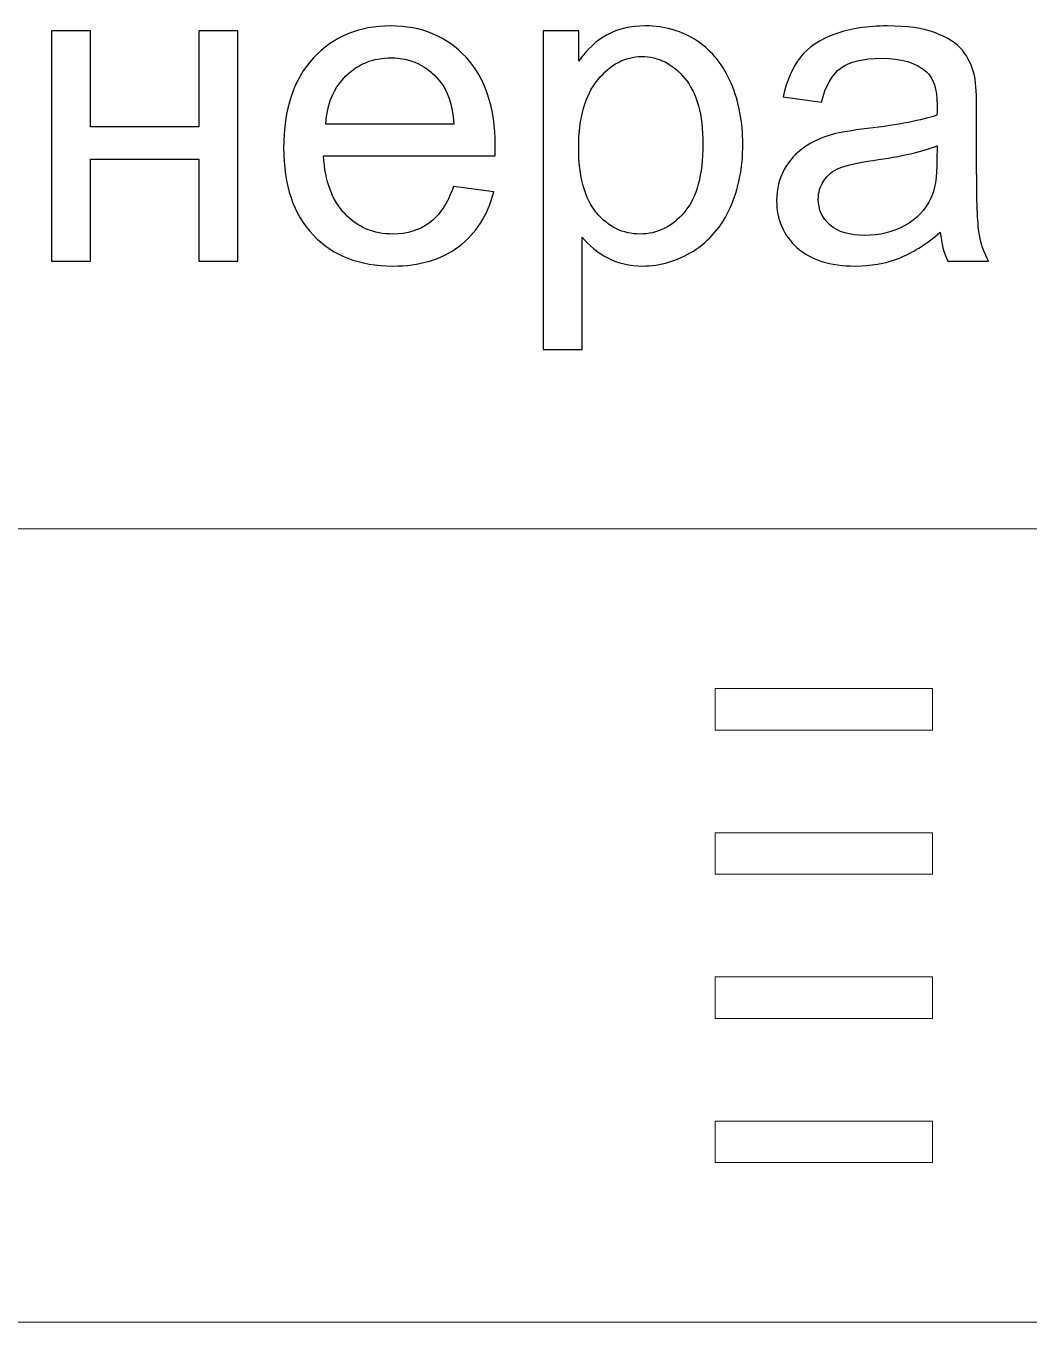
# Model space of a CAD drawing. Header units: millimetres. Extents: x -6423 to -1759, y 6 to 2012.
# Drawn here: x -4806.7 to -4547.7, y 508.3 to 842.7 of the extents above; entities that cross this region are included whole.
import ezdxf

# ---------------------------------------------------------------- set-up
doc = ezdxf.new("R2010")
doc.units = ezdxf.units.MM
doc.header["$MEASUREMENT"] = 0
doc.layers.add('layer 1', color=7, linetype='Continuous')

msp = doc.modelspace()

# ---------------------------------------------------------------- linework, layer by layer
at = {"layer": 'layer 1', "color": 240}
for points, knots in [([(-4696.2916, 801.2152), (-4696.2916, 801.2152), (-4685.874, 799.8415), (-4685.874, 799.8415), (-4685.874, 799.8415), (-4687.4958, 793.7931), (-4690.5295, 789.0804), (-4694.956, 785.7414), (-4694.956, 785.7414), (-4699.3826, 782.4024), (-4705.0303, 780.7233), (-4711.9181, 780.7233), (-4711.9181, 780.7233), (-4720.5805, 780.7233), (-4727.4493, 783.3945), (-4732.5245, 788.7369), (-4732.5245, 788.7369), (-4737.5998, 794.0602), (-4740.1374, 801.5587), (-4740.1374, 811.1941), (-4740.1374, 811.1941), (-4740.1374, 821.1538), (-4737.5807, 828.9003), (-4732.4482, 834.3953), (-4732.4482, 834.3953), (-4727.3157, 839.9094), (-4720.6568, 842.6569), (-4712.4715, 842.6569), (-4712.4715, 842.6569), (-4704.5533, 842.6569), (-4698.0852, 839.9667), (-4693.0671, 834.567), (-4693.0671, 834.567), (-4688.0491, 829.1674), (-4685.5305, 821.5736), (-4685.5305, 811.7855), (-4685.5305, 811.7855), (-4685.5305, 811.1941), (-4685.5496, 810.2973), (-4685.5878, 809.1143), (-4685.5878, 809.1143), (-4685.5878, 809.1143), (-4729.8343, 809.1143), (-4729.8343, 809.1143), (-4729.8343, 809.1143), (-4729.4527, 802.6081), (-4727.621, 797.6091), (-4724.3011, 794.1556), (-4724.3011, 794.1556), (-4721.0002, 790.7022), (-4716.8599, 788.9659), (-4711.9181, 788.9659), (-4711.9181, 788.9659), (-4708.2357, 788.9659), (-4705.0875, 789.939), (-4702.4926, 791.8851), (-4702.4926, 791.8851), (-4699.8787, 793.8313), (-4697.818, 796.9413), (-4696.2916, 801.2152)], [0, 0, 0, 0, 0.0625, 0.0625, 0.0625, 0.0625, 0.125, 0.125, 0.125, 0.125, 0.1875, 0.1875, 0.1875, 0.1875, 0.25, 0.25, 0.25, 0.25, 0.3125, 0.3125, 0.3125, 0.3125, 0.375, 0.375, 0.375, 0.375, 0.4375, 0.4375, 0.4375, 0.4375, 0.5, 0.5, 0.5, 0.5, 0.5625, 0.5625, 0.5625, 0.5625, 0.625, 0.625, 0.625, 0.625, 0.6875, 0.6875, 0.6875, 0.6875, 0.75, 0.75, 0.75, 0.75, 0.8125, 0.8125, 0.8125, 0.8125, 0.875, 0.875, 0.875, 0.875, 1, 1, 1, 1]), ([(-4673.1476, 759.2011), (-4673.1476, 759.2011), (-4673.1476, 841.3977), (-4673.1476, 841.3977), (-4673.1476, 841.3977), (-4673.1476, 841.3977), (-4663.9892, 841.3977), (-4663.9892, 841.3977), (-4663.9892, 841.3977), (-4663.9892, 841.3977), (-4663.9892, 833.594), (-4663.9892, 833.594), (-4663.9892, 833.594), (-4661.8332, 836.6086), (-4659.391, 838.8791), (-4656.6625, 840.3864), (-4656.6625, 840.3864), (-4653.9532, 841.8937), (-4650.6523, 842.6569), (-4646.7791, 842.6569), (-4646.7791, 842.6569), (-4641.7038, 842.6569), (-4637.2391, 841.3595), (-4633.3659, 838.7456), (-4633.3659, 838.7456), (-4629.4926, 836.1507), (-4626.5734, 832.4682), (-4624.5891, 827.7364), (-4624.5891, 827.7364), (-4622.6238, 822.9855), (-4621.6317, 817.7957), (-4621.6317, 812.129), (-4621.6317, 812.129), (-4621.6317, 806.0806), (-4622.7192, 800.6237), (-4624.8943, 795.7583), (-4624.8943, 795.7583), (-4627.0695, 790.912), (-4630.2367, 787.1914), (-4634.3962, 784.5966), (-4634.3962, 784.5966), (-4638.5365, 782.0208), (-4642.9059, 780.7233), (-4647.485, 780.7233), (-4647.485, 780.7233), (-4650.8431, 780.7233), (-4653.8578, 781.4293), (-4656.5099, 782.8412), (-4656.5099, 782.8412), (-4659.1811, 784.2531), (-4661.3562, 786.0276), (-4663.0734, 788.1836), (-4663.0734, 788.1836), (-4663.0734, 788.1836), (-4663.0734, 759.2011), (-4663.0734, 759.2011), (-4663.0734, 759.2011), (-4663.0734, 759.2011), (-4673.1476, 759.2011), (-4673.1476, 759.2011)], [0, 0, 0, 0, 0.0625, 0.0625, 0.0625, 0.0625, 0.125, 0.125, 0.125, 0.125, 0.1875, 0.1875, 0.1875, 0.1875, 0.25, 0.25, 0.25, 0.25, 0.3125, 0.3125, 0.3125, 0.3125, 0.375, 0.375, 0.375, 0.375, 0.4375, 0.4375, 0.4375, 0.4375, 0.5, 0.5, 0.5, 0.5, 0.5625, 0.5625, 0.5625, 0.5625, 0.625, 0.625, 0.625, 0.625, 0.6875, 0.6875, 0.6875, 0.6875, 0.75, 0.75, 0.75, 0.75, 0.8125, 0.8125, 0.8125, 0.8125, 0.875, 0.875, 0.875, 0.875, 1, 1, 1, 1]), ([(-4570.669, 789.4238), (-4574.4087, 786.2374), (-4578.0148, 784.0051), (-4581.4683, 782.6886), (-4581.4683, 782.6886), (-4584.9218, 781.372), (-4588.6233, 780.7233), (-4592.5919, 780.7233), (-4592.5919, 780.7233), (-4599.1173, 780.7233), (-4604.1353, 782.307), (-4607.646, 785.4933), (-4607.646, 785.4933), (-4611.1568, 788.6606), (-4612.9121, 792.7246), (-4612.9121, 797.6663), (-4612.9121, 797.6663), (-4612.9121, 800.5665), (-4612.2443, 803.2186), (-4610.9278, 805.6227), (-4610.9278, 805.6227), (-4609.5922, 808.0268), (-4607.8559, 809.9348), (-4605.719, 811.3849), (-4605.719, 811.3849), (-4603.5629, 812.8349), (-4601.1589, 813.9416), (-4598.4686, 814.6857), (-4598.4686, 814.6857), (-4596.4843, 815.2009), (-4593.4887, 815.6969), (-4589.501, 816.193), (-4589.501, 816.193), (-4581.3729, 817.147), (-4575.3627, 818.3109), (-4571.5276, 819.6465), (-4571.5276, 819.6465), (-4571.4895, 821.0202), (-4571.4704, 821.8979), (-4571.4704, 822.2604), (-4571.4704, 822.2604), (-4571.4704, 826.3436), (-4572.4244, 829.2246), (-4574.3324, 830.9037), (-4574.3324, 830.9037), (-4576.9082, 833.1742), (-4580.7433, 834.2999), (-4585.8185, 834.2999), (-4585.8185, 834.2999), (-4590.5695, 834.2999), (-4594.0802, 833.4604), (-4596.3316, 831.8004), (-4596.3316, 831.8004), (-4598.6021, 830.1405), (-4600.2621, 827.2022), (-4601.3497, 822.9664), (-4601.3497, 822.9664), (-4601.3497, 822.9664), (-4611.1949, 824.3402), (-4611.1949, 824.3402), (-4611.1949, 824.3402), (-4610.2982, 828.5568), (-4608.829, 831.9722), (-4606.7684, 834.567), (-4606.7684, 834.567), (-4604.7077, 837.1619), (-4601.7313, 839.1462), (-4597.8389, 840.5581), (-4597.8389, 840.5581), (-4593.9657, 841.951), (-4589.4437, 842.6569), (-4584.3303, 842.6569), (-4584.3303, 842.6569), (-4579.255, 842.6569), (-4575.1147, 842.0655), (-4571.9283, 840.8634), (-4571.9283, 840.8634), (-4568.761, 839.6614), (-4566.4142, 838.1732), (-4564.926, 836.3606), (-4564.926, 836.3606), (-4563.4377, 834.548), (-4562.3883, 832.2584), (-4561.7778, 829.4918), (-4561.7778, 829.4918), (-4561.4534, 827.7746), (-4561.2817, 824.6836), (-4561.2817, 820.238), (-4561.2817, 820.238), (-4561.2817, 820.238), (-4561.2817, 806.882), (-4561.2817, 806.882), (-4561.2817, 806.882), (-4561.2817, 797.5519), (-4561.0718, 791.6562), (-4560.652, 789.1567), (-4560.652, 789.1567), (-4560.2514, 786.6572), (-4559.4118, 784.2722), (-4558.1907, 781.9826), (-4558.1907, 781.9826), (-4558.1907, 781.9826), (-4568.7229, 781.9826), (-4568.7229, 781.9826), (-4568.7229, 781.9826), (-4569.7341, 784.1005), (-4570.3828, 786.5809), (-4570.669, 789.4238)], [0, 0, 0, 0, 0.03571429, 0.03571429, 0.03571429, 0.03571429, 0.07142857, 0.07142857, 0.07142857, 0.07142857, 0.10714286, 0.10714286, 0.10714286, 0.10714286, 0.14285714, 0.14285714, 0.14285714, 0.14285714, 0.17857143, 0.17857143, 0.17857143, 0.17857143, 0.21428571, 0.21428571, 0.21428571, 0.21428571, 0.25, 0.25, 0.25, 0.25, 0.28571429, 0.28571429, 0.28571429, 0.28571429, 0.32142857, 0.32142857, 0.32142857, 0.32142857, 0.35714286, 0.35714286, 0.35714286, 0.35714286, 0.39285714, 0.39285714, 0.39285714, 0.39285714, 0.42857143, 0.42857143, 0.42857143, 0.42857143, 0.46428571, 0.46428571, 0.46428571, 0.46428571, 0.5, 0.5, 0.5, 0.5, 0.53571429, 0.53571429, 0.53571429, 0.53571429, 0.57142857, 0.57142857, 0.57142857, 0.57142857, 0.60714286, 0.60714286, 0.60714286, 0.60714286, 0.64285714, 0.64285714, 0.64285714, 0.64285714, 0.67857143, 0.67857143, 0.67857143, 0.67857143, 0.71428571, 0.71428571, 0.71428571, 0.71428571, 0.75, 0.75, 0.75, 0.75, 0.78571429, 0.78571429, 0.78571429, 0.78571429, 0.82142857, 0.82142857, 0.82142857, 0.82142857, 0.85714286, 0.85714286, 0.85714286, 0.85714286, 0.89285714, 0.89285714, 0.89285714, 0.89285714, 0.92857143, 0.92857143, 0.92857143, 0.92857143, 1, 1, 1, 1]), ([(-4800.0295, 841.3977), (-4800.0295, 841.3977), (-4789.9553, 841.3977), (-4789.9553, 841.3977), (-4789.9553, 841.3977), (-4789.9553, 841.3977), (-4789.9553, 816.67), (-4789.9553, 816.67), (-4789.9553, 816.67), (-4789.9553, 816.67), (-4762.0222, 816.67), (-4762.0222, 816.67), (-4762.0222, 816.67), (-4762.0222, 816.67), (-4762.0222, 841.3977), (-4762.0222, 841.3977), (-4762.0222, 841.3977), (-4762.0222, 841.3977), (-4751.948, 841.3977), (-4751.948, 841.3977), (-4751.948, 841.3977), (-4751.948, 841.3977), (-4751.948, 781.9826), (-4751.948, 781.9826), (-4751.948, 781.9826), (-4751.948, 781.9826), (-4762.0222, 781.9826), (-4762.0222, 781.9826), (-4762.0222, 781.9826), (-4762.0222, 781.9826), (-4762.0222, 808.313), (-4762.0222, 808.313), (-4762.0222, 808.313), (-4762.0222, 808.313), (-4789.9553, 808.313), (-4789.9553, 808.313), (-4789.9553, 808.313), (-4789.9553, 808.313), (-4789.9553, 781.9826), (-4789.9553, 781.9826), (-4789.9553, 781.9826), (-4789.9553, 781.9826), (-4800.0295, 781.9826), (-4800.0295, 781.9826), (-4800.0295, 781.9826), (-4800.0295, 781.9826), (-4800.0295, 841.3977), (-4800.0295, 841.3977)], [0, 0, 0, 0, 0.07692308, 0.07692308, 0.07692308, 0.07692308, 0.15384615, 0.15384615, 0.15384615, 0.15384615, 0.23076923, 0.23076923, 0.23076923, 0.23076923, 0.30769231, 0.30769231, 0.30769231, 0.30769231, 0.38461538, 0.38461538, 0.38461538, 0.38461538, 0.46153846, 0.46153846, 0.46153846, 0.46153846, 0.53846154, 0.53846154, 0.53846154, 0.53846154, 0.61538462, 0.61538462, 0.61538462, 0.61538462, 0.69230769, 0.69230769, 0.69230769, 0.69230769, 0.76923077, 0.76923077, 0.76923077, 0.76923077, 0.84615385, 0.84615385, 0.84615385, 0.84615385, 1, 1, 1, 1]), ([(-4729.2619, 817.3569), (-4729.2619, 817.3569), (-4696.1772, 817.3569), (-4696.1772, 817.3569), (-4696.1772, 817.3569), (-4696.616, 822.3558), (-4697.8944, 826.0955), (-4699.9741, 828.595), (-4699.9741, 828.595), (-4703.1604, 832.4682), (-4707.3199, 834.4144), (-4712.4142, 834.4144), (-4712.4142, 834.4144), (-4717.0316, 834.4144), (-4720.9048, 832.8689), (-4724.053, 829.778), (-4724.053, 829.778), (-4727.1821, 826.687), (-4728.9184, 822.5466), (-4729.2619, 817.3569)], [0, 0, 0, 0, 0.16666667, 0.16666667, 0.16666667, 0.16666667, 0.33333333, 0.33333333, 0.33333333, 0.33333333, 0.5, 0.5, 0.5, 0.5, 0.66666667, 0.66666667, 0.66666667, 0.66666667, 1, 1, 1, 1]), ([(-4663.9892, 811.3276), (-4663.9892, 803.7147), (-4662.4438, 798.0861), (-4659.3719, 794.4418), (-4659.3719, 794.4418), (-4656.2809, 790.7976), (-4652.5412, 788.9659), (-4648.1528, 788.9659), (-4648.1528, 788.9659), (-4643.6881, 788.9659), (-4639.8721, 790.8548), (-4636.7049, 794.6326), (-4636.7049, 794.6326), (-4633.5185, 798.4105), (-4631.9349, 804.2489), (-4631.9349, 812.1671), (-4631.9349, 812.1671), (-4631.9349, 819.7228), (-4633.4803, 825.3705), (-4636.5904, 829.1292), (-4636.5904, 829.1292), (-4639.7004, 832.888), (-4643.4019, 834.7578), (-4647.714, 834.7578), (-4647.714, 834.7578), (-4651.9879, 834.7578), (-4655.7658, 832.7544), (-4659.0475, 828.7667), (-4659.0475, 828.7667), (-4662.3484, 824.7599), (-4663.9892, 818.9596), (-4663.9892, 811.3276)], [0, 0, 0, 0, 0.11111111, 0.11111111, 0.11111111, 0.11111111, 0.22222222, 0.22222222, 0.22222222, 0.22222222, 0.33333333, 0.33333333, 0.33333333, 0.33333333, 0.44444444, 0.44444444, 0.44444444, 0.44444444, 0.55555556, 0.55555556, 0.55555556, 0.55555556, 0.66666667, 0.66666667, 0.66666667, 0.66666667, 0.77777778, 0.77777778, 0.77777778, 0.77777778, 1, 1, 1, 1]), ([(-4571.4704, 811.7474), (-4575.1338, 810.2591), (-4580.6288, 808.9999), (-4587.9555, 807.9695), (-4587.9555, 807.9695), (-4592.1149, 807.3781), (-4595.0533, 806.7103), (-4596.7705, 805.9661), (-4596.7705, 805.9661), (-4598.4877, 805.222), (-4599.8042, 804.1345), (-4600.7391, 802.7225), (-4600.7391, 802.7225), (-4601.674, 801.2915), (-4602.151, 799.7079), (-4602.151, 797.9525), (-4602.151, 797.9525), (-4602.151, 795.3004), (-4601.1398, 793.0681), (-4599.0982, 791.2936), (-4599.0982, 791.2936), (-4597.0567, 789.5192), (-4594.0802, 788.6224), (-4590.1688, 788.6224), (-4590.1688, 788.6224), (-4586.2955, 788.6224), (-4582.8421, 789.462), (-4579.8084, 791.1601), (-4579.8084, 791.1601), (-4576.7937, 792.8391), (-4574.5614, 795.1478), (-4573.1494, 798.067), (-4573.1494, 798.067), (-4572.0619, 800.3375), (-4571.5276, 803.6765), (-4571.5276, 808.084), (-4571.5276, 808.084), (-4571.5276, 808.084), (-4571.4704, 811.7474), (-4571.4704, 811.7474)], [0, 0, 0, 0, 0.09090909, 0.09090909, 0.09090909, 0.09090909, 0.18181818, 0.18181818, 0.18181818, 0.18181818, 0.27272727, 0.27272727, 0.27272727, 0.27272727, 0.36363636, 0.36363636, 0.36363636, 0.36363636, 0.45454545, 0.45454545, 0.45454545, 0.45454545, 0.54545455, 0.54545455, 0.54545455, 0.54545455, 0.63636364, 0.63636364, 0.63636364, 0.63636364, 0.72727273, 0.72727273, 0.72727273, 0.72727273, 0.81818182, 0.81818182, 0.81818182, 0.81818182, 1, 1, 1, 1])]:
    msp.add_open_spline(points, degree=3, knots=knots, dxfattribs=at)
at = {"layer": 'layer 1', "color": 242, "lineweight": 9}
for points, knots in [([(-4696.2916, 801.2152), (-4696.2916, 801.2152), (-4685.874, 799.8415), (-4685.874, 799.8415), (-4685.874, 799.8415), (-4687.4958, 793.7931), (-4690.5295, 789.0804), (-4694.956, 785.7414), (-4694.956, 785.7414), (-4699.3826, 782.4024), (-4705.0303, 780.7233), (-4711.9181, 780.7233), (-4711.9181, 780.7233), (-4720.5805, 780.7233), (-4727.4493, 783.3945), (-4732.5245, 788.7369), (-4732.5245, 788.7369), (-4737.5998, 794.0602), (-4740.1374, 801.5587), (-4740.1374, 811.1941), (-4740.1374, 811.1941), (-4740.1374, 821.1538), (-4737.5807, 828.9003), (-4732.4482, 834.3953), (-4732.4482, 834.3953), (-4727.3157, 839.9094), (-4720.6568, 842.6569), (-4712.4715, 842.6569), (-4712.4715, 842.6569), (-4704.5533, 842.6569), (-4698.0852, 839.9667), (-4693.0671, 834.567), (-4693.0671, 834.567), (-4688.0491, 829.1674), (-4685.5305, 821.5736), (-4685.5305, 811.7855), (-4685.5305, 811.7855), (-4685.5305, 811.1941), (-4685.5496, 810.2973), (-4685.5878, 809.1143), (-4685.5878, 809.1143), (-4685.5878, 809.1143), (-4729.8343, 809.1143), (-4729.8343, 809.1143), (-4729.8343, 809.1143), (-4729.4527, 802.6081), (-4727.621, 797.6091), (-4724.3011, 794.1556), (-4724.3011, 794.1556), (-4721.0002, 790.7022), (-4716.8599, 788.9659), (-4711.9181, 788.9659), (-4711.9181, 788.9659), (-4708.2357, 788.9659), (-4705.0875, 789.939), (-4702.4926, 791.8851), (-4702.4926, 791.8851), (-4699.8787, 793.8313), (-4697.818, 796.9413), (-4696.2916, 801.2152)], [0, 0, 0, 0, 0.0625, 0.0625, 0.0625, 0.0625, 0.125, 0.125, 0.125, 0.125, 0.1875, 0.1875, 0.1875, 0.1875, 0.25, 0.25, 0.25, 0.25, 0.3125, 0.3125, 0.3125, 0.3125, 0.375, 0.375, 0.375, 0.375, 0.4375, 0.4375, 0.4375, 0.4375, 0.5, 0.5, 0.5, 0.5, 0.5625, 0.5625, 0.5625, 0.5625, 0.625, 0.625, 0.625, 0.625, 0.6875, 0.6875, 0.6875, 0.6875, 0.75, 0.75, 0.75, 0.75, 0.8125, 0.8125, 0.8125, 0.8125, 0.875, 0.875, 0.875, 0.875, 1, 1, 1, 1]), ([(-4673.1476, 759.2011), (-4673.1476, 759.2011), (-4673.1476, 841.3977), (-4673.1476, 841.3977), (-4673.1476, 841.3977), (-4673.1476, 841.3977), (-4663.9892, 841.3977), (-4663.9892, 841.3977), (-4663.9892, 841.3977), (-4663.9892, 841.3977), (-4663.9892, 833.594), (-4663.9892, 833.594), (-4663.9892, 833.594), (-4661.8332, 836.6086), (-4659.391, 838.8791), (-4656.6625, 840.3864), (-4656.6625, 840.3864), (-4653.9532, 841.8937), (-4650.6523, 842.6569), (-4646.7791, 842.6569), (-4646.7791, 842.6569), (-4641.7038, 842.6569), (-4637.2391, 841.3595), (-4633.3659, 838.7456), (-4633.3659, 838.7456), (-4629.4926, 836.1507), (-4626.5734, 832.4682), (-4624.5891, 827.7364), (-4624.5891, 827.7364), (-4622.6238, 822.9855), (-4621.6317, 817.7957), (-4621.6317, 812.129), (-4621.6317, 812.129), (-4621.6317, 806.0806), (-4622.7192, 800.6237), (-4624.8943, 795.7583), (-4624.8943, 795.7583), (-4627.0695, 790.912), (-4630.2367, 787.1914), (-4634.3962, 784.5966), (-4634.3962, 784.5966), (-4638.5365, 782.0208), (-4642.9059, 780.7233), (-4647.485, 780.7233), (-4647.485, 780.7233), (-4650.8431, 780.7233), (-4653.8578, 781.4293), (-4656.5099, 782.8412), (-4656.5099, 782.8412), (-4659.1811, 784.2531), (-4661.3562, 786.0276), (-4663.0734, 788.1836), (-4663.0734, 788.1836), (-4663.0734, 788.1836), (-4663.0734, 759.2011), (-4663.0734, 759.2011), (-4663.0734, 759.2011), (-4663.0734, 759.2011), (-4673.1476, 759.2011), (-4673.1476, 759.2011)], [0, 0, 0, 0, 0.0625, 0.0625, 0.0625, 0.0625, 0.125, 0.125, 0.125, 0.125, 0.1875, 0.1875, 0.1875, 0.1875, 0.25, 0.25, 0.25, 0.25, 0.3125, 0.3125, 0.3125, 0.3125, 0.375, 0.375, 0.375, 0.375, 0.4375, 0.4375, 0.4375, 0.4375, 0.5, 0.5, 0.5, 0.5, 0.5625, 0.5625, 0.5625, 0.5625, 0.625, 0.625, 0.625, 0.625, 0.6875, 0.6875, 0.6875, 0.6875, 0.75, 0.75, 0.75, 0.75, 0.8125, 0.8125, 0.8125, 0.8125, 0.875, 0.875, 0.875, 0.875, 1, 1, 1, 1]), ([(-4570.669, 789.4238), (-4574.4087, 786.2374), (-4578.0148, 784.0051), (-4581.4683, 782.6886), (-4581.4683, 782.6886), (-4584.9218, 781.372), (-4588.6233, 780.7233), (-4592.5919, 780.7233), (-4592.5919, 780.7233), (-4599.1173, 780.7233), (-4604.1353, 782.307), (-4607.646, 785.4933), (-4607.646, 785.4933), (-4611.1568, 788.6606), (-4612.9121, 792.7246), (-4612.9121, 797.6663), (-4612.9121, 797.6663), (-4612.9121, 800.5665), (-4612.2443, 803.2186), (-4610.9278, 805.6227), (-4610.9278, 805.6227), (-4609.5922, 808.0268), (-4607.8559, 809.9348), (-4605.719, 811.3849), (-4605.719, 811.3849), (-4603.5629, 812.8349), (-4601.1589, 813.9416), (-4598.4686, 814.6857), (-4598.4686, 814.6857), (-4596.4843, 815.2009), (-4593.4887, 815.6969), (-4589.501, 816.193), (-4589.501, 816.193), (-4581.3729, 817.147), (-4575.3627, 818.3109), (-4571.5276, 819.6465), (-4571.5276, 819.6465), (-4571.4895, 821.0202), (-4571.4704, 821.8979), (-4571.4704, 822.2604), (-4571.4704, 822.2604), (-4571.4704, 826.3436), (-4572.4244, 829.2246), (-4574.3324, 830.9037), (-4574.3324, 830.9037), (-4576.9082, 833.1742), (-4580.7433, 834.2999), (-4585.8185, 834.2999), (-4585.8185, 834.2999), (-4590.5695, 834.2999), (-4594.0802, 833.4604), (-4596.3316, 831.8004), (-4596.3316, 831.8004), (-4598.6021, 830.1405), (-4600.2621, 827.2022), (-4601.3497, 822.9664), (-4601.3497, 822.9664), (-4601.3497, 822.9664), (-4611.1949, 824.3402), (-4611.1949, 824.3402), (-4611.1949, 824.3402), (-4610.2982, 828.5568), (-4608.829, 831.9722), (-4606.7684, 834.567), (-4606.7684, 834.567), (-4604.7077, 837.1619), (-4601.7313, 839.1462), (-4597.8389, 840.5581), (-4597.8389, 840.5581), (-4593.9657, 841.951), (-4589.4437, 842.6569), (-4584.3303, 842.6569), (-4584.3303, 842.6569), (-4579.255, 842.6569), (-4575.1147, 842.0655), (-4571.9283, 840.8634), (-4571.9283, 840.8634), (-4568.761, 839.6614), (-4566.4142, 838.1732), (-4564.926, 836.3606), (-4564.926, 836.3606), (-4563.4377, 834.548), (-4562.3883, 832.2584), (-4561.7778, 829.4918), (-4561.7778, 829.4918), (-4561.4534, 827.7746), (-4561.2817, 824.6836), (-4561.2817, 820.238), (-4561.2817, 820.238), (-4561.2817, 820.238), (-4561.2817, 806.882), (-4561.2817, 806.882), (-4561.2817, 806.882), (-4561.2817, 797.5519), (-4561.0718, 791.6562), (-4560.652, 789.1567), (-4560.652, 789.1567), (-4560.2514, 786.6572), (-4559.4118, 784.2722), (-4558.1907, 781.9826), (-4558.1907, 781.9826), (-4558.1907, 781.9826), (-4568.7229, 781.9826), (-4568.7229, 781.9826), (-4568.7229, 781.9826), (-4569.7341, 784.1005), (-4570.3828, 786.5809), (-4570.669, 789.4238)], [0, 0, 0, 0, 0.03571429, 0.03571429, 0.03571429, 0.03571429, 0.07142857, 0.07142857, 0.07142857, 0.07142857, 0.10714286, 0.10714286, 0.10714286, 0.10714286, 0.14285714, 0.14285714, 0.14285714, 0.14285714, 0.17857143, 0.17857143, 0.17857143, 0.17857143, 0.21428571, 0.21428571, 0.21428571, 0.21428571, 0.25, 0.25, 0.25, 0.25, 0.28571429, 0.28571429, 0.28571429, 0.28571429, 0.32142857, 0.32142857, 0.32142857, 0.32142857, 0.35714286, 0.35714286, 0.35714286, 0.35714286, 0.39285714, 0.39285714, 0.39285714, 0.39285714, 0.42857143, 0.42857143, 0.42857143, 0.42857143, 0.46428571, 0.46428571, 0.46428571, 0.46428571, 0.5, 0.5, 0.5, 0.5, 0.53571429, 0.53571429, 0.53571429, 0.53571429, 0.57142857, 0.57142857, 0.57142857, 0.57142857, 0.60714286, 0.60714286, 0.60714286, 0.60714286, 0.64285714, 0.64285714, 0.64285714, 0.64285714, 0.67857143, 0.67857143, 0.67857143, 0.67857143, 0.71428571, 0.71428571, 0.71428571, 0.71428571, 0.75, 0.75, 0.75, 0.75, 0.78571429, 0.78571429, 0.78571429, 0.78571429, 0.82142857, 0.82142857, 0.82142857, 0.82142857, 0.85714286, 0.85714286, 0.85714286, 0.85714286, 0.89285714, 0.89285714, 0.89285714, 0.89285714, 0.92857143, 0.92857143, 0.92857143, 0.92857143, 1, 1, 1, 1]), ([(-4800.0295, 841.3977), (-4800.0295, 841.3977), (-4789.9553, 841.3977), (-4789.9553, 841.3977), (-4789.9553, 841.3977), (-4789.9553, 841.3977), (-4789.9553, 816.67), (-4789.9553, 816.67), (-4789.9553, 816.67), (-4789.9553, 816.67), (-4762.0222, 816.67), (-4762.0222, 816.67), (-4762.0222, 816.67), (-4762.0222, 816.67), (-4762.0222, 841.3977), (-4762.0222, 841.3977), (-4762.0222, 841.3977), (-4762.0222, 841.3977), (-4751.948, 841.3977), (-4751.948, 841.3977), (-4751.948, 841.3977), (-4751.948, 841.3977), (-4751.948, 781.9826), (-4751.948, 781.9826), (-4751.948, 781.9826), (-4751.948, 781.9826), (-4762.0222, 781.9826), (-4762.0222, 781.9826), (-4762.0222, 781.9826), (-4762.0222, 781.9826), (-4762.0222, 808.313), (-4762.0222, 808.313), (-4762.0222, 808.313), (-4762.0222, 808.313), (-4789.9553, 808.313), (-4789.9553, 808.313), (-4789.9553, 808.313), (-4789.9553, 808.313), (-4789.9553, 781.9826), (-4789.9553, 781.9826), (-4789.9553, 781.9826), (-4789.9553, 781.9826), (-4800.0295, 781.9826), (-4800.0295, 781.9826), (-4800.0295, 781.9826), (-4800.0295, 781.9826), (-4800.0295, 841.3977), (-4800.0295, 841.3977)], [0, 0, 0, 0, 0.07692308, 0.07692308, 0.07692308, 0.07692308, 0.15384615, 0.15384615, 0.15384615, 0.15384615, 0.23076923, 0.23076923, 0.23076923, 0.23076923, 0.30769231, 0.30769231, 0.30769231, 0.30769231, 0.38461538, 0.38461538, 0.38461538, 0.38461538, 0.46153846, 0.46153846, 0.46153846, 0.46153846, 0.53846154, 0.53846154, 0.53846154, 0.53846154, 0.61538462, 0.61538462, 0.61538462, 0.61538462, 0.69230769, 0.69230769, 0.69230769, 0.69230769, 0.76923077, 0.76923077, 0.76923077, 0.76923077, 0.84615385, 0.84615385, 0.84615385, 0.84615385, 1, 1, 1, 1]), ([(-4729.2619, 817.3569), (-4729.2619, 817.3569), (-4696.1772, 817.3569), (-4696.1772, 817.3569), (-4696.1772, 817.3569), (-4696.616, 822.3558), (-4697.8944, 826.0955), (-4699.9741, 828.595), (-4699.9741, 828.595), (-4703.1604, 832.4682), (-4707.3199, 834.4144), (-4712.4142, 834.4144), (-4712.4142, 834.4144), (-4717.0316, 834.4144), (-4720.9048, 832.8689), (-4724.053, 829.778), (-4724.053, 829.778), (-4727.1821, 826.687), (-4728.9184, 822.5466), (-4729.2619, 817.3569)], [0, 0, 0, 0, 0.16666667, 0.16666667, 0.16666667, 0.16666667, 0.33333333, 0.33333333, 0.33333333, 0.33333333, 0.5, 0.5, 0.5, 0.5, 0.66666667, 0.66666667, 0.66666667, 0.66666667, 1, 1, 1, 1]), ([(-4663.9892, 811.3276), (-4663.9892, 803.7147), (-4662.4438, 798.0861), (-4659.3719, 794.4418), (-4659.3719, 794.4418), (-4656.2809, 790.7976), (-4652.5412, 788.9659), (-4648.1528, 788.9659), (-4648.1528, 788.9659), (-4643.6881, 788.9659), (-4639.8721, 790.8548), (-4636.7049, 794.6326), (-4636.7049, 794.6326), (-4633.5185, 798.4105), (-4631.9349, 804.2489), (-4631.9349, 812.1671), (-4631.9349, 812.1671), (-4631.9349, 819.7228), (-4633.4803, 825.3705), (-4636.5904, 829.1292), (-4636.5904, 829.1292), (-4639.7004, 832.888), (-4643.4019, 834.7578), (-4647.714, 834.7578), (-4647.714, 834.7578), (-4651.9879, 834.7578), (-4655.7658, 832.7544), (-4659.0475, 828.7667), (-4659.0475, 828.7667), (-4662.3484, 824.7599), (-4663.9892, 818.9596), (-4663.9892, 811.3276)], [0, 0, 0, 0, 0.11111111, 0.11111111, 0.11111111, 0.11111111, 0.22222222, 0.22222222, 0.22222222, 0.22222222, 0.33333333, 0.33333333, 0.33333333, 0.33333333, 0.44444444, 0.44444444, 0.44444444, 0.44444444, 0.55555556, 0.55555556, 0.55555556, 0.55555556, 0.66666667, 0.66666667, 0.66666667, 0.66666667, 0.77777778, 0.77777778, 0.77777778, 0.77777778, 1, 1, 1, 1]), ([(-4571.4704, 811.7474), (-4575.1338, 810.2591), (-4580.6288, 808.9999), (-4587.9555, 807.9695), (-4587.9555, 807.9695), (-4592.1149, 807.3781), (-4595.0533, 806.7103), (-4596.7705, 805.9661), (-4596.7705, 805.9661), (-4598.4877, 805.222), (-4599.8042, 804.1345), (-4600.7391, 802.7225), (-4600.7391, 802.7225), (-4601.674, 801.2915), (-4602.151, 799.7079), (-4602.151, 797.9525), (-4602.151, 797.9525), (-4602.151, 795.3004), (-4601.1398, 793.0681), (-4599.0982, 791.2936), (-4599.0982, 791.2936), (-4597.0567, 789.5192), (-4594.0802, 788.6224), (-4590.1688, 788.6224), (-4590.1688, 788.6224), (-4586.2955, 788.6224), (-4582.8421, 789.462), (-4579.8084, 791.1601), (-4579.8084, 791.1601), (-4576.7937, 792.8391), (-4574.5614, 795.1478), (-4573.1494, 798.067), (-4573.1494, 798.067), (-4572.0619, 800.3375), (-4571.5276, 803.6765), (-4571.5276, 808.084), (-4571.5276, 808.084), (-4571.5276, 808.084), (-4571.4704, 811.7474), (-4571.4704, 811.7474)], [0, 0, 0, 0, 0.09090909, 0.09090909, 0.09090909, 0.09090909, 0.18181818, 0.18181818, 0.18181818, 0.18181818, 0.27272727, 0.27272727, 0.27272727, 0.27272727, 0.36363636, 0.36363636, 0.36363636, 0.36363636, 0.45454545, 0.45454545, 0.45454545, 0.45454545, 0.54545455, 0.54545455, 0.54545455, 0.54545455, 0.63636364, 0.63636364, 0.63636364, 0.63636364, 0.72727273, 0.72727273, 0.72727273, 0.72727273, 0.81818182, 0.81818182, 0.81818182, 0.81818182, 1, 1, 1, 1]), ([(-4078.7442, 681.5476), (-4078.7548, 681.5703), (-4079.1165, 682.5706), (-4079.1403, 682.631), (-4079.1403, 682.631), (-4079.1403, 682.631), (-4079.1403, 683.7137), (-4079.1403, 683.7137), (-4079.1403, 683.7137), (-4079.696, 685.2766), (-4079.9986, 686.7824), (-4080.592, 688.4066), (-4080.592, 688.4066), (-4081.2345, 690.1639), (-4082.3444, 691.9016), (-4082.7047, 693.46), (-4082.7047, 693.46), (-4084.0855, 695.0557), (-4085.7464, 697.7655), (-4087.061, 699.5971), (-4087.061, 699.5971), (-4087.061, 699.5971), (-4088.2496, 700.6801), (-4088.2496, 700.6801), (-4088.2496, 700.6801), (-4088.2742, 700.7226), (-4088.9979, 701.7015), (-4089.0409, 701.7635), (-4089.0409, 701.7635), (-4089.0409, 701.7635), (-4092.2098, 704.6508), (-4092.2098, 704.6508), (-4092.2098, 704.6508), (-4095.6428, 706.7659), (-4097.4739, 708.3545), (-4101.3187, 709.9797), (-4101.3187, 709.9797), (-4104.8022, 711.452), (-4107.0751, 711.6016), (-4110.4276, 712.5925), (-4110.4276, 712.5925), (-4110.4276, 712.5925), (-4111.6155, 712.5925), (-4111.6155, 712.5925), (-4111.6155, 712.5925), (-4111.6401, 712.6026), (-4112.7382, 712.9316), (-4112.8037, 712.9536), (-4112.8037, 712.9536), (-4112.8037, 712.9536), (-4114.7844, 712.9533), (-4114.7844, 712.9533), (-4114.7844, 712.9533), (-4114.7844, 712.9533), (-5086.6798, 712.9536), (-5086.6798, 712.9536), (-5086.6798, 712.9536), (-5086.6798, 712.9536), (-5088.6604, 712.9533), (-5088.6604, 712.9533), (-5088.6604, 712.9533), (-5088.6842, 712.9439), (-5089.7824, 712.6142), (-5089.8479, 712.5928), (-5089.8479, 712.5928), (-5089.8479, 712.5928), (-5091.0361, 712.5925), (-5091.0361, 712.5925), (-5091.0361, 712.5925), (-5092.4664, 712.1704), (-5094.6467, 711.6175), (-5096.1849, 711.5101), (-5096.1849, 711.5101), (-5100.6185, 709.1779), (-5103.31, 708.3026), (-5108.0668, 705.373), (-5108.0668, 705.373), (-5108.0668, 705.373), (-5114.7989, 699.2363), (-5114.7989, 699.2363), (-5114.7989, 699.2363), (-5117.0301, 696.1267), (-5118.5387, 694.0259), (-5120.0445, 690.5724), (-5120.0445, 690.5724), (-5121.3797, 687.5072), (-5121.6816, 684.8288), (-5122.72, 681.9087), (-5122.72, 681.9087), (-5122.72, 681.9087), (-5122.7207, 680.1044), (-5122.7207, 680.1044), (-5122.7207, 680.1044), (-5122.731, 680.0824), (-5123.0923, 679.0811), (-5123.1158, 679.0214), (-5123.1158, 679.0214), (-5123.1158, 679.0214), (-5123.1158, 676.4945), (-5123.1158, 676.4945), (-5123.1158, 676.4945), (-5123.1158, 676.4945), (-5123.1158, 544.7811), (-5123.1158, 544.7811), (-5123.1158, 544.7811), (-5123.1158, 544.7811), (-5123.1158, 542.6151), (-5123.1158, 542.6151), (-5123.1158, 542.6151), (-5123.1051, 542.5933), (-5122.7438, 541.5927), (-5122.72, 541.532), (-5122.72, 541.532), (-5122.72, 541.532), (-5122.72, 540.0882), (-5122.72, 540.0882), (-5122.72, 540.0882), (-5122.7089, 540.0665), (-5122.3476, 539.0662), (-5122.3238, 539.0052), (-5122.3238, 539.0052), (-5122.3238, 539.0052), (-5122.3238, 537.9221), (-5122.3238, 537.9221), (-5122.3238, 537.9221), (-5118.963, 528.4746), (-5119.1051, 528.7128), (-5112.8186, 520.2338), (-5112.8186, 520.2338), (-5112.8186, 520.2338), (-5108.8581, 516.6242), (-5108.8581, 516.6242), (-5108.8581, 516.6242), (-5100.8559, 511.6957), (-5101.0403, 511.8239), (-5092.2243, 509.044), (-5092.2243, 509.044), (-5092.2243, 509.044), (-5091.0361, 509.044), (-5091.0361, 509.044), (-5091.0361, 509.044), (-5091.0123, 509.0339), (-5089.9145, 508.7042), (-5089.8479, 508.6825), (-5089.8479, 508.6825), (-5089.8479, 508.6825), (-5085.8877, 508.6825), (-5085.8877, 508.6825), (-5085.8877, 508.6825), (-5085.8639, 508.6728), (-5084.7661, 508.3435), (-5084.6998, 508.3217), (-5084.6998, 508.3217), (-5084.6998, 508.3217), (-5079.9473, 508.3217), (-5079.9473, 508.3217), (-5079.9473, 508.3217), (-5079.9473, 508.3217), (-4120.7251, 508.3214), (-4120.7251, 508.3214), (-4120.7251, 508.3214), (-4120.7251, 508.3214), (-4116.3681, 508.3214), (-4116.3681, 508.3214), (-4116.3681, 508.3214), (-4116.3442, 508.3318), (-4115.2464, 508.6611), (-4115.1802, 508.6828), (-4115.1802, 508.6828), (-4115.1802, 508.6828), (-4111.6155, 508.6825), (-4111.6155, 508.6825), (-4111.6155, 508.6825), (-4111.5917, 508.6929), (-4110.4938, 509.0219), (-4110.4276, 509.044), (-4110.4276, 509.044), (-4110.4276, 509.044), (-4109.2394, 509.0436), (-4109.2394, 509.0436), (-4109.2394, 509.0436), (-4101.9256, 511.2048), (-4100.4825, 511.5546), (-4093.7935, 515.5412), (-4093.7935, 515.5412), (-4093.7935, 515.5412), (-4089.4371, 519.5125), (-4089.4371, 519.5125), (-4089.4371, 519.5125), (-4089.4119, 519.5547), (-4088.6882, 520.5339), (-4088.6458, 520.5952), (-4088.6458, 520.5952), (-4088.6458, 520.5952), (-4087.4572, 521.6779), (-4087.4572, 521.6779), (-4087.4572, 521.6779), (-4085.7222, 524.0179), (-4084.3877, 525.6298), (-4082.9941, 528.1761), (-4082.9941, 528.1761), (-4081.7884, 530.3782), (-4081.1203, 532.797), (-4079.9327, 534.6737), (-4079.9327, 534.6737), (-4079.8181, 536.0286), (-4079.1884, 538.8394), (-4078.7442, 540.0882), (-4078.7442, 540.0882), (-4078.7442, 540.0882), (-4078.7445, 541.532), (-4078.7445, 541.532), (-4078.7445, 541.532), (-4078.7331, 541.5538), (-4078.3718, 542.5544), (-4078.348, 542.6151), (-4078.348, 542.6151), (-4078.348, 542.6151), (-4078.348, 544.7811), (-4078.348, 544.7811), (-4078.348, 544.7811), (-4078.348, 544.7811), (-4078.348, 676.855), (-4078.348, 676.855), (-4078.348, 676.855), (-4078.348, 676.855), (-4078.348, 679.0211), (-4078.348, 679.0211), (-4078.348, 679.0211), (-4078.7516, 679.8293), (-4078.7445, 680.5746), (-4078.7442, 681.5476)], [0, 0, 0, 0, 0.01694915, 0.01694915, 0.01694915, 0.01694915, 0.03389831, 0.03389831, 0.03389831, 0.03389831, 0.05084746, 0.05084746, 0.05084746, 0.05084746, 0.06779661, 0.06779661, 0.06779661, 0.06779661, 0.08474576, 0.08474576, 0.08474576, 0.08474576, 0.10169492, 0.10169492, 0.10169492, 0.10169492, 0.11864407, 0.11864407, 0.11864407, 0.11864407, 0.13559322, 0.13559322, 0.13559322, 0.13559322, 0.15254237, 0.15254237, 0.15254237, 0.15254237, 0.16949153, 0.16949153, 0.16949153, 0.16949153, 0.18644068, 0.18644068, 0.18644068, 0.18644068, 0.20338983, 0.20338983, 0.20338983, 0.20338983, 0.22033898, 0.22033898, 0.22033898, 0.22033898, 0.23728814, 0.23728814, 0.23728814, 0.23728814, 0.25423729, 0.25423729, 0.25423729, 0.25423729, 0.27118644, 0.27118644, 0.27118644, 0.27118644, 0.28813559, 0.28813559, 0.28813559, 0.28813559, 0.30508475, 0.30508475, 0.30508475, 0.30508475, 0.3220339, 0.3220339, 0.3220339, 0.3220339, 0.33898305, 0.33898305, 0.33898305, 0.33898305, 0.3559322, 0.3559322, 0.3559322, 0.3559322, 0.37288136, 0.37288136, 0.37288136, 0.37288136, 0.38983051, 0.38983051, 0.38983051, 0.38983051, 0.40677966, 0.40677966, 0.40677966, 0.40677966, 0.42372881, 0.42372881, 0.42372881, 0.42372881, 0.44067797, 0.44067797, 0.44067797, 0.44067797, 0.45762712, 0.45762712, 0.45762712, 0.45762712, 0.47457627, 0.47457627, 0.47457627, 0.47457627, 0.49152542, 0.49152542, 0.49152542, 0.49152542, 0.50847458, 0.50847458, 0.50847458, 0.50847458, 0.52542373, 0.52542373, 0.52542373, 0.52542373, 0.54237288, 0.54237288, 0.54237288, 0.54237288, 0.55932203, 0.55932203, 0.55932203, 0.55932203, 0.57627119, 0.57627119, 0.57627119, 0.57627119, 0.59322034, 0.59322034, 0.59322034, 0.59322034, 0.61016949, 0.61016949, 0.61016949, 0.61016949, 0.62711864, 0.62711864, 0.62711864, 0.62711864, 0.6440678, 0.6440678, 0.6440678, 0.6440678, 0.66101695, 0.66101695, 0.66101695, 0.66101695, 0.6779661, 0.6779661, 0.6779661, 0.6779661, 0.69491525, 0.69491525, 0.69491525, 0.69491525, 0.71186441, 0.71186441, 0.71186441, 0.71186441, 0.72881356, 0.72881356, 0.72881356, 0.72881356, 0.74576271, 0.74576271, 0.74576271, 0.74576271, 0.76271186, 0.76271186, 0.76271186, 0.76271186, 0.77966102, 0.77966102, 0.77966102, 0.77966102, 0.79661017, 0.79661017, 0.79661017, 0.79661017, 0.81355932, 0.81355932, 0.81355932, 0.81355932, 0.83050847, 0.83050847, 0.83050847, 0.83050847, 0.84745763, 0.84745763, 0.84745763, 0.84745763, 0.86440678, 0.86440678, 0.86440678, 0.86440678, 0.88135593, 0.88135593, 0.88135593, 0.88135593, 0.89830508, 0.89830508, 0.89830508, 0.89830508, 0.91525424, 0.91525424, 0.91525424, 0.91525424, 0.93220339, 0.93220339, 0.93220339, 0.93220339, 0.94915254, 0.94915254, 0.94915254, 0.94915254, 0.96610169, 0.96610169, 0.96610169, 0.96610169, 1, 1, 1, 1]), ([(-4628.8001, 671.7213), (-4628.8001, 671.7213), (-4572.6634, 671.7213), (-4572.6634, 671.7213), (-4572.6634, 671.7213), (-4572.6634, 671.7213), (-4572.6634, 660.9988), (-4572.6634, 660.9988), (-4572.6634, 660.9988), (-4572.6634, 660.9988), (-4628.8001, 660.9988), (-4628.8001, 660.9988), (-4628.8001, 660.9988), (-4628.8001, 660.9988), (-4628.8001, 671.7213), (-4628.8001, 671.7213)], [0, 0, 0, 0, 0.2, 0.2, 0.2, 0.2, 0.4, 0.4, 0.4, 0.4, 0.6, 0.6, 0.6, 0.6, 1, 1, 1, 1]), ([(-4628.8001, 634.5435), (-4628.8001, 634.5435), (-4572.6634, 634.5435), (-4572.6634, 634.5435), (-4572.6634, 634.5435), (-4572.6634, 634.5435), (-4572.6634, 623.821), (-4572.6634, 623.821), (-4572.6634, 623.821), (-4572.6634, 623.821), (-4628.8001, 623.821), (-4628.8001, 623.821), (-4628.8001, 623.821), (-4628.8001, 623.821), (-4628.8001, 634.5435), (-4628.8001, 634.5435)], [0, 0, 0, 0, 0.2, 0.2, 0.2, 0.2, 0.4, 0.4, 0.4, 0.4, 0.6, 0.6, 0.6, 0.6, 1, 1, 1, 1]), ([(-4628.8001, 597.3657), (-4628.8001, 597.3657), (-4572.6634, 597.3657), (-4572.6634, 597.3657), (-4572.6634, 597.3657), (-4572.6634, 597.3657), (-4572.6634, 586.6432), (-4572.6634, 586.6432), (-4572.6634, 586.6432), (-4572.6634, 586.6432), (-4628.8001, 586.6432), (-4628.8001, 586.6432), (-4628.8001, 586.6432), (-4628.8001, 586.6432), (-4628.8001, 597.3657), (-4628.8001, 597.3657)], [0, 0, 0, 0, 0.2, 0.2, 0.2, 0.2, 0.4, 0.4, 0.4, 0.4, 0.6, 0.6, 0.6, 0.6, 1, 1, 1, 1]), ([(-4628.8001, 560.1879), (-4628.8001, 560.1879), (-4572.6634, 560.1879), (-4572.6634, 560.1879), (-4572.6634, 560.1879), (-4572.6634, 560.1879), (-4572.6634, 549.4654), (-4572.6634, 549.4654), (-4572.6634, 549.4654), (-4572.6634, 549.4654), (-4628.8001, 549.4654), (-4628.8001, 549.4654), (-4628.8001, 549.4654), (-4628.8001, 549.4654), (-4628.8001, 560.1879), (-4628.8001, 560.1879)], [0, 0, 0, 0, 0.2, 0.2, 0.2, 0.2, 0.4, 0.4, 0.4, 0.4, 0.6, 0.6, 0.6, 0.6, 1, 1, 1, 1])]:
    msp.add_open_spline(points, degree=3, knots=knots, dxfattribs=at)

doc.saveas('drawing.dxf')
